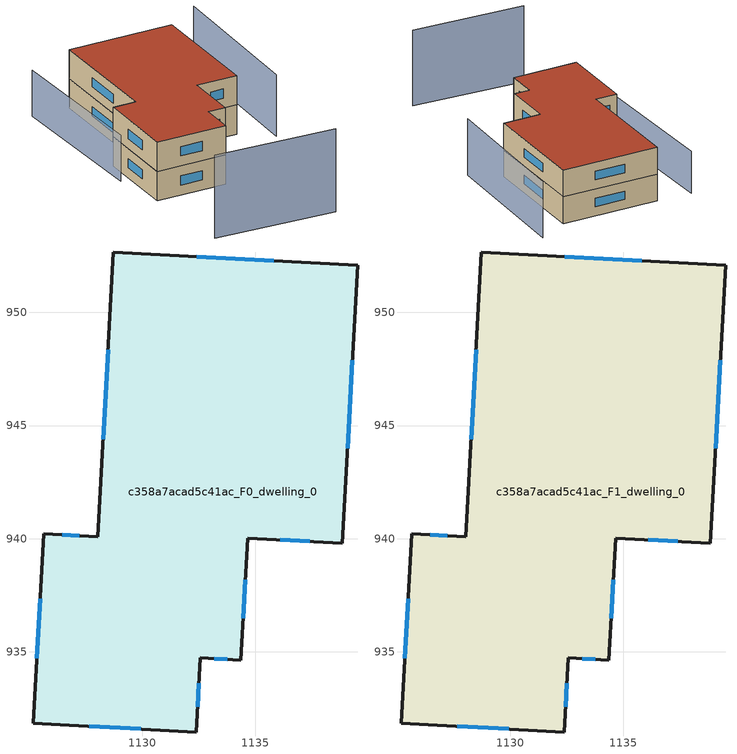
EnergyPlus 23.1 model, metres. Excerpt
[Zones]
c358a7acad5c41ac_F0_dwelling_0
 floor ground (EU_floor_Construction): 1139.51,952.08 1138.85,939.8 1134.65,940.03 1134.36,934.63 1132.56,934.73 1132.38,931.46 1125.19,931.85 1125.65,940.21 1128.04,940.08 1128.72,952.67 z0
 wall outside (EU_wall_Construction): 1139.51,952.08 1128.72,952.67 1128.04,940.08 1125.65,940.21 1125.19,931.85 1132.38,931.46 1132.56,934.73 1134.36,934.63 1134.65,940.03 1138.85,939.8 1139.51,952.08 z0:3
 window (EU_Window_Construction): 1135.82,952.28 1132.42,952.47 / 1139.07,944 1139.28,947.88 / 1136.09,939.95 1137.41,939.88 / 1134.46,936.48 1134.55,938.18 / 1133.18,934.7 1133.74,934.66 / 1132.44,932.58 1132.5,933.61 / 1127.65,931.71 1129.92,931.59 / 1125.49,937.35 1125.35,934.71 / 1127.22,940.13 1126.47,940.17 / 1128.49,948.36 1128.28,944.39 z1.03:1.97
c358a7acad5c41ac_F1_dwelling_0
 floor to c358a7acad5c41ac_F0_dwelling_0 (EU_floor_Construction): 1139.51,952.08 1138.85,939.8 1134.65,940.03 1134.36,934.63 1132.56,934.73 1132.38,931.46 1125.19,931.85 1125.65,940.21 1128.04,940.08 1128.72,952.67 z3
 wall outside (EU_wall_Construction): 1139.51,952.08 1128.72,952.67 1128.04,940.08 1125.65,940.21 1125.19,931.85 1132.38,931.46 1132.56,934.73 1134.36,934.63 1134.65,940.03 1138.85,939.8 1139.51,952.08 z3:6
 window (EU_Window_Construction): 1135.82,952.28 1132.42,952.47 / 1139.07,944 1139.28,947.88 / 1136.09,939.95 1137.41,939.88 / 1134.46,936.48 1134.55,938.18 / 1133.18,934.7 1133.74,934.66 / 1132.44,932.58 1132.5,933.61 / 1127.65,931.71 1129.92,931.59 / 1125.49,937.35 1125.35,934.71 / 1127.22,940.13 1126.47,940.17 / 1128.49,948.36 1128.28,944.39 z4.03:4.97
 roof outside (EU_roof_Construction): 1134.36,934.63 1134.65,940.03 1138.85,939.8 1139.51,952.08 1128.72,952.67 1128.04,940.08 1125.65,940.21 1125.19,931.85 1132.38,931.46 1132.56,934.73 z6
shading: 1125.49,922.42 1137.88,921.14 z0:8.5; 1141.71,937.5 1142.99,953.76 z0:6.3; 1124.9,953.04 1124.53,937.14 z0:4.7
[Building]
EU S2 Campaign: North Axis=0; Terrain=City; Solar Distribution=FullExterior
[Site:Location]
Cape.Town.Intl.AP: Latitude=-33.965; Longitude=18.602; Time Zone=2; Elevation=46
[SizingPeriod:WeatherFileDays]
AnnualSizingPeriod: Begin Month=1; Begin Day of Month=1; End Month=12; End Day of Month=31; Day of Week for Start Day=Monday; Use Weather File Daylight Saving Period=No; Use Weather File Rain and Snow Indicators=No
[MATERIAL]
EU_InternalMass_Material: Roughness=MediumRough; Thickness=0.1; Conductivity=1; Density=1800; Specific Heat=900; Thermal Absorptance=0.9; Solar Absorptance=0.7; Visible Absorptance=0.7
[MATERIAL:NOMASS] Roughness=MediumRough; Thermal Absorptance=0.9; Solar Absorptance=0.7; Visible Absorptance=0.7
Name | Thermal Resistance
EU_wall_NoMass | 0.493876
EU_roof_NoMass | 0.449382
EU_floor_NoMass | 1.25
[WINDOWMATERIAL:SIMPLEGLAZINGSYSTEM]
EU_Window_SimpleGlazing: UFactor=4.4; Solar Heat Gain Coefficient=0.85; Visible Transmittance=0.85
[CONSTRUCTION]
EU_wall_Construction: EU_wall_NoMass
EU_roof_Construction: EU_roof_NoMass
EU_floor_Construction: EU_floor_NoMass
EU_Window_Construction: EU_Window_SimpleGlazing
EU_InternalMass_Construction: EU_InternalMass_Material
[ZONE] Type=1; Multiplier=1; Ceiling Height=autocalculate; Floor Area=autocalculate; Part of Total Floor Area=Yes
Name | Volume
c358a7acad5c41ac_F0_dwelling_0 | 613.225
c358a7acad5c41ac_F1_dwelling_0 | 613.224
[INTERNALMASS] Construction=EU_InternalMass_Construction; Surface Area=204.408
Name | Zone or ZoneList
c358a7acad5c41ac_F0_dwelling_0_EU_InternalMass | c358a7acad5c41ac_F0_dwelling_0
c358a7acad5c41ac_F1_dwelling_0_EU_InternalMass | c358a7acad5c41ac_F1_dwelling_0
[OTHEREQUIPMENT] Fuel Type=Electricity; Design Level Calculation Method=Watts/Area; Power per Zone Floor Area=1; Fraction Latent=0; Fraction Radiant=0; Fraction Lost=0; Carbon Dioxide Generation Rate=0; EndUse Subcategory=EU_Step8_InternalGains
Name | Zone or ZoneList or Space or SpaceList | Schedule
EU_Step8_InternalGain_c358a7acad5c41ac_F0_dwelling_0_f000 | c358a7acad5c41ac_F0_dwelling_0 | EU_Step8_GainSchedule_c358a7acad5c41ac_F0_dwelling_0_f000
EU_Step8_InternalGain_c358a7acad5c41ac_F1_dwelling_0_f000 | c358a7acad5c41ac_F1_dwelling_0 | EU_Step8_GainSchedule_c358a7acad5c41ac_F1_dwelling_0_f000
[ZONEVENTILATION:DESIGNFLOWRATE] Schedule=EU_AlwaysOn; Design Flow Rate Calculation Method=AirChanges/Hour; Air Changes per Hour=0.64; Ventilation Type=Natural; Fan Pressure Rise=0; Fan Total Efficiency=1; Constant Term Coefficient=1; Temperature Term Coefficient=0; Velocity Term Coefficient=0; Velocity Squared Term Coefficient=0; Minimum Indoor Temperature=-100; Maximum Indoor Temperature=100; Delta Temperature=-100; Minimum Outdoor Temperature=-100; Maximum Outdoor Temperature=100; Maximum Wind Speed=40
Name | Zone or ZoneList or Space or SpaceList
EU_ConstantAir_c358a7acad5c41ac_F0_dwelling_0 | c358a7acad5c41ac_F0_dwelling_0
EU_ConstantAir_c358a7acad5c41ac_F1_dwelling_0 | c358a7acad5c41ac_F1_dwelling_0
[HVACTEMPLATE:THERMOSTAT] Constant Heating Setpoint=20; Constant Cooling Setpoint=50
EU_HeatOnly_c358a7acad5c41ac_F0_dwelling_0; EU_HeatOnly_c358a7acad5c41ac_F1_dwelling_0
[HVACTEMPLATE:ZONE:IDEALLOADSAIRSYSTEM] System Availability Schedule=EU_AlwaysOn; Maximum Heating Supply Air Temperature=50; Minimum Cooling Supply Air Temperature=13; Maximum Heating Supply Air Humidity Ratio=0.0156; Minimum Cooling Supply Air Humidity Ratio=0.0077; Heating Limit=NoLimit; Cooling Limit=NoLimit; Heating Availability Schedule=EU_AlwaysOn; Cooling Availability Schedule=EU_CoolingOff; Dehumidification Control Type=ConstantSensibleHeatRatio; Cooling Sensible Heat Ratio=0.7; Dehumidification Setpoint=60; Humidification Control Type=None; Humidification Setpoint=30; Outdoor Air Method=None; Outdoor Air Flow Rate per Person=0.00944; Outdoor Air Flow Rate per Zone Floor Area=0; Outdoor Air Flow Rate per Zone=0; Demand Controlled Ventilation Type=None; Outdoor Air Economizer Type=NoEconomizer; Heat Recovery Type=None; Sensible Heat Recovery Effectiveness=0.7; Latent Heat Recovery Effectiveness=0.65
Name | Template Thermostat
c358a7acad5c41ac_F0_dwelling_0 | EU_HeatOnly_c358a7acad5c41ac_F0_dwelling_0
c358a7acad5c41ac_F1_dwelling_0 | EU_HeatOnly_c358a7acad5c41ac_F1_dwelling_0
[SIZING:ZONE] Zone Cooling Design Supply Air Temperature Input Method=SupplyAirTemperature; Zone Cooling Design Supply Air Temperature=13; Zone Heating Design Supply Air Temperature Input Method=SupplyAirTemperature; Zone Heating Design Supply Air Temperature=50; Zone Cooling Design Supply Air Humidity Ratio=0.008; Zone Heating Design Supply Air Humidity Ratio=0.008; Cooling Design Air Flow Method=DesignDay; Cooling Design Air Flow Rate=0; Cooling Minimum Air Flow per Zone Floor Area=0.000762; Cooling Minimum Air Flow=0; Cooling Minimum Air Flow Fraction=0.2; Heating Design Air Flow Method=DesignDay; Heating Design Air Flow Rate=0; Heating Maximum Air Flow per Zone Floor Area=0.002032; Heating Maximum Air Flow=0.141576; Heating Maximum Air Flow Fraction=0.3; Account for Dedicated Outdoor Air System=No; Dedicated Outdoor Air System Control Strategy=NeutralSupplyAir; Dedicated Outdoor Air Low Setpoint Temperature for Design=autosize; Dedicated Outdoor Air High Setpoint Temperature for Design=autosize; Zone Load Sizing Method=Sensible Load Only No Latent Load; Zone Latent Cooling Design Supply Air Humidity Ratio Input Method=HumidityRatioDifference; Zone Cooling Design Supply Air Humidity Ratio Difference=0.005; Zone Latent Heating Design Supply Air Humidity Ratio Input Method=HumidityRatioDifference; Zone Humidification Design Supply Air Humidity Ratio Difference=0.005
c358a7acad5c41ac_F0_dwelling_0; c358a7acad5c41ac_F1_dwelling_0
[SCHEDULE:CONSTANT]
Name | Hourly Value
EU_AlwaysOn | 1
EU_CoolingOff | 0
[SCHEDULE:FILE] Column Number=1; Rows to Skip at Top=0; Number of Hours of Data=8760; Column Separator=Comma; Interpolate to Timestep=No; Minutes per Item=60; Adjust Schedule for Daylight Savings=Yes
Name | File
EU_Step8_GainSchedule_c358a7acad5c41ac_F0_dwelling_0_f000 | ../../schedules/c358a7acad5c41ac/c358a7acad5c41ac_F0_dwelling_0_f000_gain.csv
EU_Step8_GainSchedule_c358a7acad5c41ac_F1_dwelling_0_f000 | ../../schedules/c358a7acad5c41ac/c358a7acad5c41ac_F1_dwelling_0_f000_gain.csv
